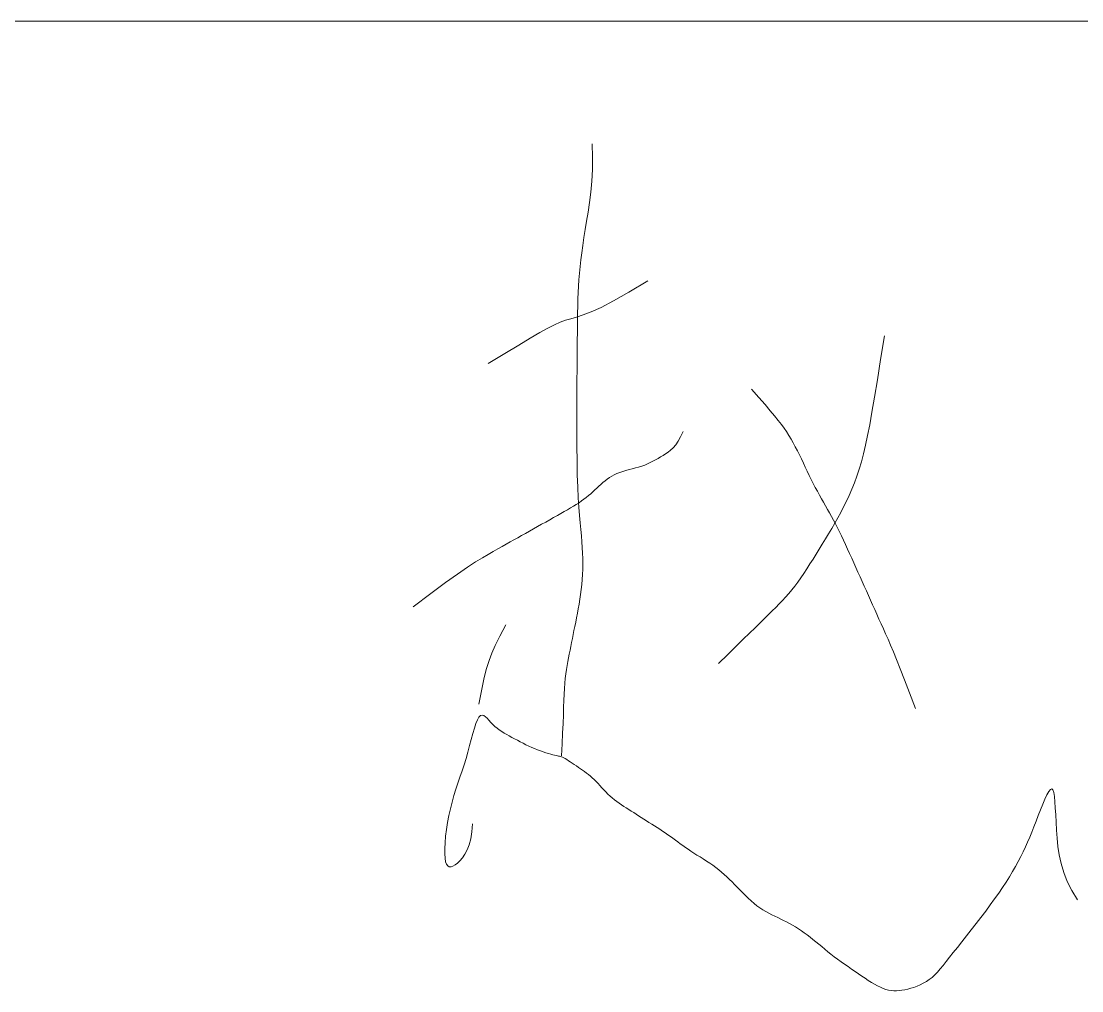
# Model space of a CAD drawing. Header units: millimetres. Extents: x 2 to 599, y 5 to 425.
# Drawn here: x 571.63 to 578.04, y 126.23 to 132.09 of the extents above; entities that cross this region are included whole.
import ezdxf

# ---------------------------------------------------------------- set-up
doc = ezdxf.new("R2010")
doc.units = ezdxf.units.MM
doc.linetypes.add('XKITLINE00', pattern=[0])
doc.layers.add('OtherObjectType', color=1, linetype='Continuous', lineweight=0)

# ---------------------------------------------------------------- blocks, each defined once
blk = doc.blocks.new('*A49')
at = {"layer": 'OtherObjectType', "color": 7, "linetype": 'XKITLINE00', "lineweight": 0}
for p, q in [((540.4, 132.0904), (594.4691, 132.0904)), ((575.0818, 131.3496), (575.0842, 131.2688)), ((575.0842, 131.2688), (575.0832, 131.1932)), ((575.0832, 131.1932), (575.0793, 131.1227)), ((575.0793, 131.1227), (575.0733, 131.0567)), ((575.0733, 131.0567), (575.0656, 130.9949)), ((575.0656, 130.9949), (575.057, 130.937)), ((575.057, 130.937), (575.0481, 130.8824)), ((575.0395, 130.8309), (575.0316, 130.782)), ((575.0481, 130.8824), (575.0395, 130.8309)), ((575.0316, 130.782), (575.0247, 130.7355)), ((575.0186, 130.691), (575.0132, 130.6483)), ((575.0247, 130.7355), (575.0186, 130.691)), ((575.0132, 130.6483), (575.0087, 130.6071)), ((575.0048, 130.567), (575.0016, 130.5279)), ((575.0087, 130.6071), (575.0048, 130.567)), ((575.0016, 130.5279), (574.999, 130.4893)), ((575.3039, 130.4519), (575.4184, 130.5218)), ((574.997, 130.4509), (574.9954, 130.4115)), ((574.999, 130.4893), (574.997, 130.4509)), ((575.2106, 130.3991), (575.3039, 130.4519)), ((574.9954, 130.4115), (574.9943, 130.3697)), ((575.1354, 130.3605), (575.2106, 130.3991)), ((574.9871, 130.3019), (575.0268, 130.3147)), ((574.9934, 130.3244), (574.9928, 130.2741)), ((574.9943, 130.3697), (574.9934, 130.3244)), ((575.0268, 130.3147), (575.0752, 130.3333)), ((575.0752, 130.3333), (575.1354, 130.3605)), ((574.8134, 130.2346), (574.8539, 130.255)), ((574.8539, 130.255), (574.8891, 130.2706)), ((574.8891, 130.2706), (574.9213, 130.2825)), ((574.9213, 130.2825), (574.953, 130.2921)), ((574.953, 130.2921), (574.9871, 130.3019)), ((574.9928, 130.2741), (574.9923, 130.2175)), ((574.7076, 130.1746), (574.7654, 130.2081)), ((574.7654, 130.2081), (574.8134, 130.2346)), ((574.9923, 130.2175), (574.9918, 130.1534)), ((576.8487, 130.1877), (576.8259, 130.0448)), ((574.5532, 130.0819), (574.6376, 130.1329)), ((574.6376, 130.1329), (574.7076, 130.1746)), ((574.9918, 130.1534), (574.9912, 130.0804)), ((574.4521, 130.0204), (574.5532, 130.0819)), ((574.9912, 130.0804), (574.9905, 129.9978)), ((574.9905, 129.9978), (574.9898, 129.9076)), ((576.8259, 130.0448), (576.8061, 129.9221)), ((576.8061, 129.9221), (576.7889, 129.8172)), ((574.9898, 129.9076), (574.9892, 129.8122)), ((576.0461, 129.867), (576.0903, 129.816)), ((574.9892, 129.8122), (574.9889, 129.7143)), ((576.0903, 129.816), (576.1276, 129.7727)), ((576.7889, 129.8172), (576.7737, 129.7277)), ((576.1276, 129.7727), (576.1589, 129.736)), ((576.1589, 129.736), (576.1851, 129.7047)), ((574.9889, 129.7143), (574.9888, 129.6163)), ((576.1851, 129.7047), (576.2072, 129.6776)), ((576.2072, 129.6776), (576.2259, 129.6534)), ((576.7737, 129.7277), (576.76, 129.6511)), ((574.9888, 129.6163), (574.9892, 129.5208)), ((575.6168, 129.5781), (575.6317, 129.6107)), ((576.2259, 129.6534), (576.2422, 129.631)), ((576.2422, 129.631), (576.257, 129.6092)), ((576.257, 129.6092), (576.271, 129.5869)), ((576.76, 129.6511), (576.7472, 129.5852)), ((575.5867, 129.5294), (575.6018, 129.5513)), ((575.6018, 129.5513), (575.6168, 129.5781)), ((576.271, 129.5869), (576.2845, 129.5641)), ((576.2845, 129.5641), (576.2975, 129.5408)), ((576.2975, 129.5408), (576.3101, 129.517)), ((576.7472, 129.5852), (576.7349, 129.5273)), ((574.9892, 129.5208), (574.9903, 129.4303)), ((575.5106, 129.4659), (575.5258, 129.4752)), ((575.5258, 129.4752), (575.5411, 129.4854)), ((575.5411, 129.4854), (575.5563, 129.4973)), ((575.5563, 129.4973), (575.5715, 129.5117)), ((575.5715, 129.5117), (575.5867, 129.5294)), ((576.3101, 129.517), (576.3225, 129.493)), ((576.3225, 129.493), (576.3346, 129.4686)), ((576.7225, 129.4753), (576.7095, 129.427)), ((576.7349, 129.5273), (576.7225, 129.4753)), ((574.9903, 129.4303), (574.992, 129.3473)), ((575.3994, 129.4072), (575.4166, 129.4144)), ((575.4166, 129.4144), (575.4331, 129.4221)), ((575.4331, 129.4221), (575.4492, 129.4302)), ((575.4492, 129.4302), (575.4648, 129.4388)), ((575.4648, 129.4388), (575.4802, 129.4477)), ((575.4802, 129.4477), (575.4955, 129.4567)), ((575.4955, 129.4567), (575.5106, 129.4659)), ((576.3346, 129.4686), (576.3466, 129.444)), ((576.3466, 129.444), (576.3586, 129.4192)), ((576.3586, 129.4192), (576.3706, 129.3944)), ((576.7095, 129.427), (576.6959, 129.3817)), ((574.992, 129.3473), (574.9945, 129.2738)), ((575.1999, 129.3406), (575.215, 129.349)), ((575.215, 129.349), (575.231, 129.3565)), ((575.231, 129.3565), (575.2483, 129.3632)), ((575.2483, 129.3632), (575.2664, 129.3691)), ((575.2664, 129.3691), (575.2853, 129.3744)), ((575.2853, 129.3744), (575.3047, 129.3795)), ((575.3047, 129.3795), (575.3243, 129.3844)), ((575.3243, 129.3844), (575.3438, 129.3895)), ((575.3438, 129.3895), (575.3629, 129.3948)), ((575.3629, 129.3948), (575.3816, 129.4007)), ((575.3816, 129.4007), (575.3994, 129.4072)), ((576.3706, 129.3944), (576.3826, 129.3696)), ((576.3826, 129.3696), (576.3947, 129.3449)), ((576.3947, 129.3449), (576.4068, 129.3204)), ((576.6959, 129.3817), (576.6818, 129.3391)), ((575.123, 129.2789), (575.1351, 129.29)), ((575.1351, 129.29), (575.1472, 129.301)), ((575.1472, 129.301), (575.1596, 129.3116)), ((575.1596, 129.3116), (575.1724, 129.3218)), ((575.1724, 129.3218), (575.1858, 129.3315)), ((575.1858, 129.3315), (575.1999, 129.3406)), ((576.4068, 129.3204), (576.4189, 129.2961)), ((576.4189, 129.2961), (576.4311, 129.2723)), ((576.667, 129.2988), (576.6517, 129.2606)), ((576.6818, 129.3391), (576.667, 129.2988)), ((574.9945, 129.2738), (574.9977, 129.2093)), ((575.0464, 129.2119), (575.06, 129.2229)), ((575.06, 129.2229), (575.0732, 129.2341)), ((575.0732, 129.2341), (575.086, 129.2453)), ((575.086, 129.2453), (575.0986, 129.2565)), ((575.0986, 129.2565), (575.1109, 129.2678)), ((575.1109, 129.2678), (575.123, 129.2789)), ((576.4311, 129.2723), (576.4433, 129.2489)), ((576.4433, 129.2489), (576.4555, 129.2261)), ((576.4555, 129.2261), (576.4677, 129.204)), ((576.6357, 129.224), (576.6193, 129.1887)), ((576.6517, 129.2606), (576.6357, 129.224)), ((574.9515, 129.1479), (574.9692, 129.1585)), ((574.9692, 129.1585), (574.986, 129.169)), ((574.986, 129.169), (575.0022, 129.1796)), ((574.9977, 129.2093), (575.0013, 129.1525)), ((575.0013, 129.1525), (575.0052, 129.1023)), ((575.0022, 129.1796), (575.0175, 129.1902)), ((575.0175, 129.1902), (575.0323, 129.2009)), ((575.0323, 129.2009), (575.0464, 129.2119)), ((576.4677, 129.204), (576.48, 129.1823)), ((576.48, 129.1823), (576.4923, 129.1608)), ((576.4923, 129.1608), (576.5046, 129.1395)), ((576.6023, 129.1545), (576.5848, 129.1209)), ((576.6193, 129.1887), (576.6023, 129.1545)), ((574.8251, 129.0764), (574.8486, 129.0895)), ((574.8486, 129.0895), (574.8713, 129.1022)), ((574.8713, 129.1022), (574.8928, 129.1143)), ((574.8928, 129.1143), (574.9134, 129.1259)), ((574.9134, 129.1259), (574.9329, 129.1371)), ((574.9329, 129.1371), (574.9515, 129.1479)), ((575.0052, 129.1023), (575.0092, 129.0575)), ((576.5046, 129.1395), (576.5169, 129.1181)), ((576.5169, 129.1181), (576.5291, 129.0964)), ((576.5291, 129.0964), (576.5413, 129.0743)), ((576.5669, 129.0879), (576.5486, 129.0555)), ((576.5848, 129.1209), (576.5669, 129.0879)), ((574.7268, 129.0213), (574.7515, 129.0352)), ((574.7515, 129.0352), (574.7763, 129.0491)), ((574.7763, 129.0491), (574.8009, 129.0628)), ((574.8009, 129.0628), (574.8251, 129.0764)), ((575.0092, 129.0575), (575.013, 129.0169)), ((576.53, 129.0235), (576.5113, 128.992)), ((576.5486, 129.0555), (576.53, 129.0235)), ((576.5413, 129.0743), (576.5535, 129.0515)), ((576.5535, 129.0515), (576.5656, 129.0279)), ((576.5656, 129.0279), (576.5777, 129.0035)), ((574.6089, 128.9553), (574.6319, 128.9681)), ((574.6319, 128.9681), (574.6549, 128.981)), ((574.6549, 128.981), (574.6783, 128.9941)), ((574.6783, 128.9941), (574.7023, 129.0076)), ((574.7023, 129.0076), (574.7268, 129.0213)), ((575.013, 129.0169), (575.0166, 128.9795)), ((575.0166, 128.9795), (575.0196, 128.9439)), ((576.4924, 128.9608), (576.4734, 128.9299)), ((576.5113, 128.992), (576.4924, 128.9608)), ((576.5777, 129.0035), (576.5898, 128.9785)), ((576.5898, 128.9785), (576.6019, 128.9528)), ((574.4825, 128.8845), (574.5105, 128.9001)), ((574.5105, 128.9001), (574.5367, 128.9149)), ((574.5367, 128.9149), (574.5616, 128.9288)), ((574.5616, 128.9288), (574.5856, 128.9422)), ((574.5856, 128.9422), (574.6089, 128.9553)), ((575.0196, 128.9439), (575.022, 128.9093)), ((575.022, 128.9093), (575.0237, 128.8754)), ((576.4545, 128.8993), (576.4357, 128.8689)), ((576.4734, 128.9299), (576.4545, 128.8993)), ((576.6019, 128.9528), (576.614, 128.9265)), ((576.614, 128.9265), (576.6262, 128.8997)), ((576.6262, 128.8997), (576.6385, 128.8724)), ((574.377, 128.822), (574.4178, 128.8473)), ((574.4178, 128.8473), (574.4523, 128.8674)), ((574.4523, 128.8674), (574.4825, 128.8845)), ((575.0237, 128.8754), (575.0248, 128.8422)), ((575.0248, 128.8422), (575.0251, 128.8096)), ((576.4171, 128.8389), (576.3985, 128.8093)), ((576.4357, 128.8689), (576.4171, 128.8389)), ((576.6385, 128.8724), (576.6509, 128.8448)), ((576.6509, 128.8448), (576.6634, 128.8168)), ((574.2673, 128.7485), (574.3275, 128.7898)), ((574.3275, 128.7898), (574.377, 128.822)), ((575.0247, 128.7776), (575.0236, 128.7461)), ((575.0251, 128.8096), (575.0247, 128.7776)), ((576.38, 128.7805), (576.3616, 128.7525)), ((576.3985, 128.8093), (576.38, 128.7805)), ((576.6634, 128.8168), (576.6761, 128.7887)), ((576.6761, 128.7887), (576.6888, 128.7603)), ((574.1941, 128.6963), (574.2673, 128.7485)), ((575.0218, 128.7152), (575.0192, 128.6847)), ((575.0236, 128.7461), (575.0218, 128.7152)), ((576.3432, 128.7255), (576.3249, 128.6997)), ((576.3616, 128.7525), (576.3432, 128.7255)), ((576.6888, 128.7603), (576.7015, 128.7318)), ((576.7015, 128.7318), (576.7143, 128.7033)), ((576.7143, 128.7033), (576.7271, 128.6747)), ((574.1057, 128.6311), (574.1941, 128.6963)), ((575.016, 128.6546), (575.0121, 128.6249)), ((575.0192, 128.6847), (575.016, 128.6546)), ((576.2885, 128.6522), (576.2701, 128.6303)), ((576.3067, 128.6752), (576.2885, 128.6522)), ((576.3249, 128.6997), (576.3067, 128.6752)), ((576.7271, 128.6747), (576.7398, 128.6463)), ((576.7398, 128.6463), (576.7525, 128.618)), ((574, 128.5511), (574.1057, 128.6311)), ((575.0077, 128.5958), (575.003, 128.5671)), ((575.0121, 128.6249), (575.0077, 128.5958)), ((576.2323, 128.5885), (576.2125, 128.5679)), ((576.2515, 128.6092), (576.2323, 128.5885)), ((576.2701, 128.6303), (576.2515, 128.6092)), ((576.7525, 128.618), (576.7651, 128.5899)), ((576.7651, 128.5899), (576.7776, 128.5618)), ((574.9927, 128.5114), (574.9874, 128.4843)), ((574.9979, 128.5389), (574.9927, 128.5114)), ((575.003, 128.5671), (574.9979, 128.5389)), ((576.1702, 128.5256), (576.1474, 128.5031)), ((576.1919, 128.5471), (576.1702, 128.5256)), ((576.2125, 128.5679), (576.1919, 128.5471)), ((576.7776, 128.5618), (576.7903, 128.5336)), ((576.7903, 128.5336), (576.803, 128.5052)), ((574.9821, 128.458), (574.9769, 128.4322)), ((574.9874, 128.4843), (574.9821, 128.458)), ((576.0966, 128.4532), (576.0671, 128.4242)), ((576.1231, 128.4792), (576.0966, 128.4532)), ((576.1474, 128.5031), (576.1231, 128.4792)), ((576.803, 128.5052), (576.8159, 128.4764)), ((576.8159, 128.4764), (576.829, 128.4471)), ((576.829, 128.4471), (576.8424, 128.4171)), ((574.5589, 128.4415), (574.5233, 128.3722)), ((574.967, 128.3823), (574.9622, 128.3581)), ((574.9719, 128.407), (574.967, 128.3823)), ((574.9769, 128.4322), (574.9719, 128.407)), ((576.0338, 128.3914), (575.9958, 128.3542)), ((576.0671, 128.4242), (576.0338, 128.3914)), ((576.8424, 128.4171), (576.8562, 128.3862)), ((576.8562, 128.3862), (576.8706, 128.3541)), ((574.5233, 128.3722), (574.4959, 128.3168)), ((574.9575, 128.3343), (574.9528, 128.3108)), ((574.9622, 128.3581), (574.9575, 128.3343)), ((575.9958, 128.3542), (575.9525, 128.3115)), ((576.8706, 128.3541), (576.886, 128.319)), ((576.886, 128.319), (576.9031, 128.2789)), ((574.4748, 128.2697), (574.458, 128.2253)), ((574.4959, 128.3168), (574.4748, 128.2697)), ((574.9437, 128.2647), (574.9392, 128.2418)), ((574.9482, 128.2877), (574.9437, 128.2647)), ((574.9528, 128.3108), (574.9482, 128.2877)), ((575.9028, 128.2628), (575.8461, 128.207)), ((575.9525, 128.3115), (575.9028, 128.2628)), ((576.9031, 128.2789), (576.9226, 128.2321)), ((574.458, 128.2253), (574.4436, 128.178)), ((574.9306, 128.1952), (574.9265, 128.1707)), ((574.9348, 128.2188), (574.9306, 128.1952)), ((574.9392, 128.2418), (574.9348, 128.2188)), ((576.9226, 128.2321), (576.9449, 128.1763)), ((574.4436, 128.178), (574.4297, 128.1221)), ((574.9228, 128.145), (574.9195, 128.1176)), ((574.9265, 128.1707), (574.9228, 128.145)), ((576.9449, 128.1763), (576.9708, 128.1098)), ((574.4297, 128.1221), (574.4145, 128.052)), ((574.9165, 128.0884), (574.914, 128.0568)), ((574.9195, 128.1176), (574.9165, 128.0884)), ((576.9708, 128.1098), (577.001, 128.0305)), ((574.4145, 128.052), (574.396, 127.9622)), ((574.9121, 128.0225), (574.9105, 127.9848)), ((574.914, 128.0568), (574.9121, 128.0225)), ((577.001, 128.0305), (577.0359, 127.9365)), ((574.909, 127.9431), (574.9075, 127.8967)), ((574.9105, 127.9848), (574.909, 127.9431)), ((574.3882, 127.8668), (574.3974, 127.8831)), ((574.3974, 127.8831), (574.4067, 127.8923)), ((574.4067, 127.8923), (574.4161, 127.8952)), ((574.4161, 127.8952), (574.4259, 127.8928)), ((574.4259, 127.8928), (574.4359, 127.8861)), ((574.4359, 127.8861), (574.4464, 127.8764)), ((574.4464, 127.8764), (574.4573, 127.8645)), ((574.9075, 127.8967), (574.9057, 127.8448)), ((574.3605, 127.7839), (574.3699, 127.8161)), ((574.3699, 127.8161), (574.3791, 127.8441)), ((574.3791, 127.8441), (574.3882, 127.8668)), ((574.4573, 127.8645), (574.4687, 127.8516)), ((574.4687, 127.8516), (574.4807, 127.8388)), ((574.4807, 127.8388), (574.4933, 127.8269)), ((574.4933, 127.8269), (574.5066, 127.8159)), ((574.5066, 127.8159), (574.5204, 127.8057)), ((574.5204, 127.8057), (574.5347, 127.7961)), ((574.9057, 127.8448), (574.9034, 127.7868)), ((574.3408, 127.7109), (574.3508, 127.7485)), ((574.3508, 127.7485), (574.3605, 127.7839)), ((574.5347, 127.7961), (574.5496, 127.7871)), ((574.5496, 127.7871), (574.5649, 127.7783)), ((574.5649, 127.7783), (574.5806, 127.7696)), ((574.5806, 127.7696), (574.5967, 127.7609)), ((574.5967, 127.7609), (574.6131, 127.7521)), ((574.6131, 127.7521), (574.6298, 127.7432)), ((574.6298, 127.7432), (574.6468, 127.7343)), ((574.9034, 127.7868), (574.9004, 127.7219)), ((574.3302, 127.6722), (574.3408, 127.7109)), ((574.6468, 127.7343), (574.664, 127.7255)), ((574.664, 127.7255), (574.6813, 127.7168)), ((574.6813, 127.7168), (574.6988, 127.7084)), ((574.6988, 127.7084), (574.7163, 127.7004)), ((574.7163, 127.7004), (574.7339, 127.6928)), ((574.7339, 127.6928), (574.7515, 127.6857)), ((574.7515, 127.6857), (574.7688, 127.6791)), ((574.7688, 127.6791), (574.7856, 127.6731)), ((574.9004, 127.7219), (574.8966, 127.6496)), ((574.3073, 127.5954), (574.3191, 127.6334)), ((574.3191, 127.6334), (574.3302, 127.6722)), ((574.7856, 127.6731), (574.8017, 127.6678)), ((574.8017, 127.6678), (574.8169, 127.663)), ((574.8169, 127.663), (574.831, 127.6589)), ((574.831, 127.6589), (574.8436, 127.6555)), ((574.8436, 127.6555), (574.8547, 127.6528)), ((574.8547, 127.6528), (574.864, 127.6508)), ((574.864, 127.6508), (574.8718, 127.6492)), ((574.8718, 127.6492), (574.8786, 127.6479)), ((574.8786, 127.6479), (574.8847, 127.6467)), ((574.8847, 127.6467), (574.8905, 127.6452)), ((574.8905, 127.6452), (574.8964, 127.6432)), ((574.8964, 127.6432), (574.9028, 127.6406)), ((574.9028, 127.6406), (574.9101, 127.637)), ((574.9101, 127.637), (574.9185, 127.6323)), ((574.9185, 127.6323), (574.9281, 127.6266)), ((574.9281, 127.6266), (574.9385, 127.62)), ((574.9385, 127.62), (574.9497, 127.6127)), ((574.9497, 127.6127), (574.9615, 127.6049)), ((574.2825, 127.5211), (574.295, 127.5581)), ((574.295, 127.5581), (574.3073, 127.5954)), ((574.9615, 127.6049), (574.9737, 127.5967)), ((574.9737, 127.5967), (574.9861, 127.5883)), ((574.9861, 127.5883), (574.9986, 127.5797)), ((574.9986, 127.5797), (575.0109, 127.5713)), ((575.0109, 127.5713), (575.0232, 127.5628)), ((575.0232, 127.5628), (575.0353, 127.5541)), ((575.0353, 127.5541), (575.0473, 127.5453)), ((574.27, 127.4842), (574.2825, 127.5211)), ((575.0473, 127.5453), (575.0592, 127.5361)), ((575.0592, 127.5361), (575.071, 127.5265)), ((575.071, 127.5265), (575.0827, 127.5163)), ((575.0827, 127.5163), (575.0944, 127.5055)), ((575.0944, 127.5055), (575.1059, 127.4939)), ((575.1059, 127.4939), (575.1174, 127.4818)), ((574.2459, 127.409), (574.2577, 127.4469)), ((574.2577, 127.4469), (574.27, 127.4842)), ((575.1174, 127.4818), (575.129, 127.4693)), ((575.129, 127.4693), (575.1407, 127.4565)), ((575.1407, 127.4565), (575.1525, 127.4437)), ((575.1525, 127.4437), (575.1646, 127.4309)), ((575.1646, 127.4309), (575.177, 127.4185)), ((577.8314, 127.4139), (577.8427, 127.4339)), ((577.8427, 127.4339), (577.8527, 127.4465)), ((577.8527, 127.4465), (577.8611, 127.45)), ((577.8611, 127.45), (577.8678, 127.4433)), ((577.8678, 127.4433), (577.8729, 127.4273)), ((577.8729, 127.4273), (577.8768, 127.403)), ((574.2244, 127.3298), (574.2347, 127.37)), ((574.2347, 127.37), (574.2459, 127.409)), ((575.177, 127.4185), (575.1898, 127.4064)), ((575.1898, 127.4064), (575.2029, 127.3949)), ((575.2029, 127.3949), (575.2165, 127.384)), ((575.2165, 127.384), (575.2303, 127.3735)), ((575.2303, 127.3735), (575.2445, 127.3634)), ((575.2445, 127.3634), (575.2589, 127.3535)), ((577.7927, 127.3238), (577.8061, 127.3572)), ((577.8061, 127.3572), (577.8191, 127.3878)), ((577.8191, 127.3878), (577.8314, 127.4139)), ((577.8768, 127.403), (577.8797, 127.3717)), ((577.8797, 127.3717), (577.8822, 127.3346)), ((574.2153, 127.2882), (574.2244, 127.3298)), ((575.2589, 127.3535), (575.2735, 127.3439)), ((575.2735, 127.3439), (575.2882, 127.3344)), ((575.2882, 127.3344), (575.303, 127.325)), ((575.303, 127.325), (575.3178, 127.3156)), ((575.3178, 127.3156), (575.3328, 127.3061)), ((575.3328, 127.3061), (575.3478, 127.2965)), ((575.3478, 127.2965), (575.3629, 127.2869)), ((577.7792, 127.2889), (577.7927, 127.3238)), ((577.8822, 127.3346), (577.8844, 127.2928)), ((577.8844, 127.2928), (577.8867, 127.2475)), ((574.2008, 127.2038), (574.2074, 127.2458)), ((574.2074, 127.2458), (574.2153, 127.2882)), ((574.3579, 127.2379), (574.3546, 127.1902)), ((575.3629, 127.2869), (575.3782, 127.2771)), ((575.3782, 127.2771), (575.3937, 127.2673)), ((575.3937, 127.2673), (575.4094, 127.2573)), ((575.4094, 127.2573), (575.4254, 127.2472)), ((575.4254, 127.2472), (575.4416, 127.2368)), ((575.4416, 127.2368), (575.458, 127.2264)), ((577.753, 127.2208), (577.7659, 127.2541)), ((577.7659, 127.2541), (577.7792, 127.2889)), ((577.8867, 127.2475), (577.8895, 127.2)), ((574.1957, 127.1629), (574.2008, 127.2038)), ((574.3546, 127.1902), (574.3477, 127.1485)), ((575.458, 127.2264), (575.4744, 127.2158)), ((575.4744, 127.2158), (575.4909, 127.2051)), ((575.4909, 127.2051), (575.5073, 127.1943)), ((575.5073, 127.1943), (575.5235, 127.1835)), ((575.5235, 127.1835), (575.5394, 127.1726)), ((575.5394, 127.1726), (575.555, 127.1617)), ((577.7277, 127.1579), (577.7403, 127.1888)), ((577.7403, 127.1888), (577.753, 127.2208)), ((577.8895, 127.2), (577.8931, 127.1512)), ((574.1903, 127.0885), (574.1922, 127.1241)), ((574.1922, 127.1241), (574.1957, 127.1629)), ((574.3379, 127.1123), (574.3257, 127.0813)), ((574.3477, 127.1485), (574.3379, 127.1123)), ((575.555, 127.1617), (575.5702, 127.1508)), ((575.5702, 127.1508), (575.5851, 127.1399)), ((575.5851, 127.1399), (575.5999, 127.129)), ((575.5999, 127.129), (575.6148, 127.118)), ((575.6148, 127.118), (575.63, 127.1069)), ((575.63, 127.1069), (575.6455, 127.0958)), ((577.7019, 127.0983), (577.715, 127.1278)), ((577.715, 127.1278), (577.7277, 127.1579)), ((577.8931, 127.1512), (577.8984, 127.1013)), ((577.8984, 127.1013), (577.9063, 127.0503)), ((574.1903, 127.0569), (574.1903, 127.0885)), ((574.1921, 127.0303), (574.1903, 127.0569)), ((574.312, 127.055), (574.2972, 127.0331)), ((574.3257, 127.0813), (574.312, 127.055)), ((575.6455, 127.0958), (575.6617, 127.0845)), ((575.6617, 127.0845), (575.6787, 127.0731)), ((575.6787, 127.0731), (575.6966, 127.0616)), ((575.6966, 127.0616), (575.7152, 127.0499)), ((575.7152, 127.0499), (575.7343, 127.0381)), ((575.7343, 127.0381), (575.7537, 127.026)), ((577.6585, 127.0104), (577.6738, 127.0399)), ((577.6738, 127.0399), (577.6883, 127.0691)), ((577.6883, 127.0691), (577.7019, 127.0983)), ((577.9063, 127.0503), (577.9177, 126.9982)), ((574.1959, 127.0095), (574.1921, 127.0303)), ((574.2016, 126.9942), (574.1959, 127.0095)), ((574.2089, 126.9842), (574.2016, 126.9942)), ((574.2179, 126.9791), (574.2089, 126.9842)), ((574.2284, 126.9786), (574.2179, 126.9791)), ((574.2402, 126.9822), (574.2284, 126.9786)), ((574.2532, 126.9898), (574.2402, 126.9822)), ((574.2672, 127.0008), (574.2532, 126.9898)), ((574.2821, 127.0152), (574.2672, 127.0008)), ((574.2972, 127.0331), (574.2821, 127.0152)), ((575.7537, 127.026), (575.7731, 127.0136)), ((575.7731, 127.0136), (575.7924, 127.001)), ((575.7924, 127.001), (575.8114, 126.988)), ((575.8114, 126.988), (575.8297, 126.9747)), ((575.8297, 126.9747), (575.8472, 126.9611)), ((577.6242, 126.9497), (577.6419, 126.9803)), ((577.6419, 126.9803), (577.6585, 127.0104)), ((577.9177, 126.9982), (577.9334, 126.945)), ((575.8472, 126.9611), (575.8641, 126.947)), ((575.8641, 126.947), (575.8804, 126.9326)), ((575.8804, 126.9326), (575.8963, 126.9178)), ((575.8963, 126.9178), (575.9121, 126.9027)), ((577.5847, 126.8862), (577.6051, 126.9183)), ((577.6051, 126.9183), (577.6242, 126.9497)), ((577.9334, 126.945), (577.9544, 126.8906)), ((575.9121, 126.9027), (575.9277, 126.8871)), ((575.9277, 126.8871), (575.9434, 126.8712)), ((575.9434, 126.8712), (575.9593, 126.855)), ((575.9593, 126.855), (575.9755, 126.8384)), ((577.5398, 126.8192), (577.563, 126.8531)), ((577.563, 126.8531), (577.5847, 126.8862)), ((577.9544, 126.8906), (577.9816, 126.8351)), ((575.9755, 126.8384), (575.992, 126.8216)), ((575.992, 126.8216), (576.0089, 126.8049)), ((576.0089, 126.8049), (576.026, 126.7885)), ((576.026, 126.7885), (576.0433, 126.7726)), ((577.4889, 126.7481), (577.5151, 126.7842)), ((577.5151, 126.7842), (577.5398, 126.8192)), ((577.9816, 126.8351), (578.0158, 126.7784)), ((576.0433, 126.7726), (576.0608, 126.7574)), ((576.0608, 126.7574), (576.0784, 126.7431)), ((576.0784, 126.7431), (576.0961, 126.73)), ((576.0961, 126.73), (576.1139, 126.7181)), ((576.1139, 126.7181), (576.1318, 126.7074)), ((577.4613, 126.7109), (577.4889, 126.7481)), ((576.1318, 126.7074), (576.1497, 126.6976)), ((576.1497, 126.6976), (576.1676, 126.6885)), ((576.1676, 126.6885), (576.1856, 126.6798)), ((576.1856, 126.6798), (576.2036, 126.6714)), ((576.2036, 126.6714), (576.2216, 126.6629)), ((576.2216, 126.6629), (576.2396, 126.6542)), ((576.2396, 126.6542), (576.2576, 126.6451)), ((577.4032, 126.6351), (577.4325, 126.6731)), ((577.4325, 126.6731), (577.4613, 126.7109)), ((576.2576, 126.6451), (576.2756, 126.6354)), ((576.2756, 126.6354), (576.2935, 126.6253)), ((576.2935, 126.6253), (576.3114, 126.6147)), ((576.3114, 126.6147), (576.3292, 126.6035)), ((576.3292, 126.6035), (576.3469, 126.5919)), ((576.3469, 126.5919), (576.3645, 126.5796)), ((577.3448, 126.5606), (577.3738, 126.5974)), ((577.3738, 126.5974), (577.4032, 126.6351)), ((576.3645, 126.5796), (576.382, 126.5668)), ((576.382, 126.5668), (576.3994, 126.5535)), ((576.3994, 126.5535), (576.4168, 126.5396)), ((576.4168, 126.5396), (576.4342, 126.5253)), ((576.4342, 126.5253), (576.4518, 126.5107)), ((577.2902, 126.4914), (577.3168, 126.5251)), ((577.3168, 126.5251), (577.3448, 126.5606)), ((576.4518, 126.5107), (576.4697, 126.4958)), ((576.4697, 126.4958), (576.4879, 126.4807)), ((576.4879, 126.4807), (576.5066, 126.4655)), ((576.5066, 126.4655), (576.5258, 126.4502)), ((577.2431, 126.4316), (577.2655, 126.4601)), ((577.2655, 126.4601), (577.2902, 126.4914)), ((576.5258, 126.4502), (576.5457, 126.435)), ((576.5457, 126.435), (576.566, 126.4199)), ((576.566, 126.4199), (576.5868, 126.4048)), ((576.5868, 126.4048), (576.6078, 126.3899)), ((577.204, 126.3823), (577.2228, 126.4057)), ((577.2228, 126.4057), (577.2431, 126.4316)), ((576.6078, 126.3899), (576.6289, 126.3751)), ((576.6289, 126.3751), (576.6501, 126.3605)), ((576.6501, 126.3605), (576.6711, 126.3462)), ((576.6711, 126.3462), (576.6918, 126.332)), ((576.6918, 126.332), (576.7122, 126.3182)), ((577.1533, 126.3255), (577.1697, 126.3424)), ((577.1697, 126.3424), (577.1864, 126.3613)), ((577.1864, 126.3613), (577.204, 126.3823)), ((576.7122, 126.3182), (576.7321, 126.3048)), ((576.7321, 126.3048), (576.7516, 126.292)), ((576.7516, 126.292), (576.7706, 126.28)), ((576.7706, 126.28), (576.7892, 126.269)), ((576.7892, 126.269), (576.8072, 126.259)), ((577.0653, 126.2648), (577.084, 126.2742)), ((577.084, 126.2742), (577.1023, 126.2848)), ((577.1023, 126.2848), (577.12, 126.2969)), ((577.12, 126.2969), (577.1369, 126.3103)), ((577.1369, 126.3103), (577.1533, 126.3255)), ((576.8072, 126.259), (576.8248, 126.2503)), ((576.8248, 126.2503), (576.8418, 126.2431)), ((576.8418, 126.2431), (576.8582, 126.2375)), ((576.8582, 126.2375), (576.8743, 126.2333)), ((576.8743, 126.2333), (576.8902, 126.2306)), ((576.8902, 126.2306), (576.906, 126.2292)), ((576.906, 126.2292), (576.9219, 126.2291)), ((576.9219, 126.2291), (576.938, 126.2301)), ((576.938, 126.2301), (576.9547, 126.2321)), ((576.9547, 126.2321), (576.9719, 126.2352)), ((576.9719, 126.2352), (576.9898, 126.2391)), ((576.9898, 126.2391), (577.0084, 126.2439)), ((577.0084, 126.2439), (577.0272, 126.2498)), ((577.0272, 126.2498), (577.0463, 126.2567)), ((577.0463, 126.2567), (577.0653, 126.2648))]:
    blk.add_line(p, q, dxfattribs=at)
blk = doc.blocks.new('*A51')
at = {"layer": 'OtherObjectType', "color": 7, "linetype": 'XKITLINE00', "lineweight": 0}
for p, q in [((540.4, 132.0904), (594.4691, 132.0904)), ((575.0818, 131.3496), (575.0842, 131.2688)), ((575.0842, 131.2688), (575.0832, 131.1932)), ((575.0832, 131.1932), (575.0793, 131.1227)), ((575.0793, 131.1227), (575.0733, 131.0567)), ((575.0733, 131.0567), (575.0656, 130.9949)), ((575.0656, 130.9949), (575.057, 130.937)), ((575.057, 130.937), (575.0481, 130.8824)), ((575.0395, 130.8309), (575.0316, 130.782)), ((575.0481, 130.8824), (575.0395, 130.8309)), ((575.0316, 130.782), (575.0247, 130.7355)), ((575.0186, 130.691), (575.0132, 130.6483)), ((575.0247, 130.7355), (575.0186, 130.691)), ((575.0132, 130.6483), (575.0087, 130.6071)), ((575.0048, 130.567), (575.0016, 130.5279)), ((575.0087, 130.6071), (575.0048, 130.567)), ((575.0016, 130.5279), (574.999, 130.4893)), ((575.3039, 130.4519), (575.4184, 130.5218)), ((574.997, 130.4509), (574.9954, 130.4115)), ((574.999, 130.4893), (574.997, 130.4509)), ((575.2106, 130.3991), (575.3039, 130.4519)), ((574.9954, 130.4115), (574.9943, 130.3697)), ((575.1354, 130.3605), (575.2106, 130.3991)), ((574.9871, 130.3019), (575.0268, 130.3147)), ((574.9934, 130.3244), (574.9928, 130.2741)), ((574.9943, 130.3697), (574.9934, 130.3244)), ((575.0268, 130.3147), (575.0752, 130.3333)), ((575.0752, 130.3333), (575.1354, 130.3605)), ((574.8134, 130.2346), (574.8539, 130.255)), ((574.8539, 130.255), (574.8891, 130.2706)), ((574.8891, 130.2706), (574.9213, 130.2825)), ((574.9213, 130.2825), (574.953, 130.2921)), ((574.953, 130.2921), (574.9871, 130.3019)), ((574.9928, 130.2741), (574.9923, 130.2175)), ((574.7076, 130.1746), (574.7654, 130.2081)), ((574.7654, 130.2081), (574.8134, 130.2346)), ((574.9923, 130.2175), (574.9918, 130.1534)), ((576.8487, 130.1877), (576.8259, 130.0448)), ((574.5532, 130.0819), (574.6376, 130.1329)), ((574.6376, 130.1329), (574.7076, 130.1746)), ((574.9918, 130.1534), (574.9912, 130.0804)), ((574.4521, 130.0204), (574.5532, 130.0819)), ((574.9912, 130.0804), (574.9905, 129.9978)), ((574.9905, 129.9978), (574.9898, 129.9076)), ((576.8259, 130.0448), (576.8061, 129.9221)), ((576.8061, 129.9221), (576.7889, 129.8172)), ((574.9898, 129.9076), (574.9892, 129.8122)), ((576.0461, 129.867), (576.0903, 129.816)), ((574.9892, 129.8122), (574.9889, 129.7143)), ((576.0903, 129.816), (576.1276, 129.7727)), ((576.7889, 129.8172), (576.7737, 129.7277)), ((576.1276, 129.7727), (576.1589, 129.736)), ((576.1589, 129.736), (576.1851, 129.7047)), ((574.9889, 129.7143), (574.9888, 129.6163)), ((576.1851, 129.7047), (576.2072, 129.6776)), ((576.2072, 129.6776), (576.2259, 129.6534)), ((576.7737, 129.7277), (576.76, 129.6511)), ((574.9888, 129.6163), (574.9892, 129.5208)), ((575.6168, 129.5781), (575.6317, 129.6107)), ((576.2259, 129.6534), (576.2422, 129.631)), ((576.2422, 129.631), (576.257, 129.6092)), ((576.257, 129.6092), (576.271, 129.5869)), ((576.76, 129.6511), (576.7472, 129.5852)), ((575.5867, 129.5294), (575.6018, 129.5513)), ((575.6018, 129.5513), (575.6168, 129.5781)), ((576.271, 129.5869), (576.2845, 129.5641)), ((576.2845, 129.5641), (576.2975, 129.5408)), ((576.2975, 129.5408), (576.3101, 129.517)), ((576.7472, 129.5852), (576.7349, 129.5273)), ((574.9892, 129.5208), (574.9903, 129.4303)), ((575.5106, 129.4659), (575.5258, 129.4752)), ((575.5258, 129.4752), (575.5411, 129.4854)), ((575.5411, 129.4854), (575.5563, 129.4973)), ((575.5563, 129.4973), (575.5715, 129.5117)), ((575.5715, 129.5117), (575.5867, 129.5294)), ((576.3101, 129.517), (576.3225, 129.493)), ((576.3225, 129.493), (576.3346, 129.4686)), ((576.7225, 129.4753), (576.7095, 129.427)), ((576.7349, 129.5273), (576.7225, 129.4753)), ((574.9903, 129.4303), (574.992, 129.3473)), ((575.3994, 129.4072), (575.4166, 129.4144)), ((575.4166, 129.4144), (575.4331, 129.4221)), ((575.4331, 129.4221), (575.4492, 129.4302)), ((575.4492, 129.4302), (575.4648, 129.4388)), ((575.4648, 129.4388), (575.4802, 129.4477)), ((575.4802, 129.4477), (575.4955, 129.4567)), ((575.4955, 129.4567), (575.5106, 129.4659)), ((576.3346, 129.4686), (576.3466, 129.444)), ((576.3466, 129.444), (576.3586, 129.4192)), ((576.3586, 129.4192), (576.3706, 129.3944)), ((576.7095, 129.427), (576.6959, 129.3817)), ((574.992, 129.3473), (574.9945, 129.2738)), ((575.1999, 129.3406), (575.215, 129.349)), ((575.215, 129.349), (575.231, 129.3565)), ((575.231, 129.3565), (575.2483, 129.3632)), ((575.2483, 129.3632), (575.2664, 129.3691)), ((575.2664, 129.3691), (575.2853, 129.3744)), ((575.2853, 129.3744), (575.3047, 129.3795)), ((575.3047, 129.3795), (575.3243, 129.3844)), ((575.3243, 129.3844), (575.3438, 129.3895)), ((575.3438, 129.3895), (575.3629, 129.3948)), ((575.3629, 129.3948), (575.3816, 129.4007)), ((575.3816, 129.4007), (575.3994, 129.4072)), ((576.3706, 129.3944), (576.3826, 129.3696)), ((576.3826, 129.3696), (576.3947, 129.3449)), ((576.3947, 129.3449), (576.4068, 129.3204)), ((576.6959, 129.3817), (576.6818, 129.3391)), ((575.123, 129.2789), (575.1351, 129.29)), ((575.1351, 129.29), (575.1472, 129.301)), ((575.1472, 129.301), (575.1596, 129.3116)), ((575.1596, 129.3116), (575.1724, 129.3218)), ((575.1724, 129.3218), (575.1858, 129.3315)), ((575.1858, 129.3315), (575.1999, 129.3406)), ((576.4068, 129.3204), (576.4189, 129.2961)), ((576.4189, 129.2961), (576.4311, 129.2723)), ((576.667, 129.2988), (576.6517, 129.2606)), ((576.6818, 129.3391), (576.667, 129.2988)), ((574.9945, 129.2738), (574.9977, 129.2093)), ((575.0464, 129.2119), (575.06, 129.2229)), ((575.06, 129.2229), (575.0732, 129.2341)), ((575.0732, 129.2341), (575.086, 129.2453)), ((575.086, 129.2453), (575.0986, 129.2565)), ((575.0986, 129.2565), (575.1109, 129.2678)), ((575.1109, 129.2678), (575.123, 129.2789)), ((576.4311, 129.2723), (576.4433, 129.2489)), ((576.4433, 129.2489), (576.4555, 129.2261)), ((576.4555, 129.2261), (576.4677, 129.204)), ((576.6357, 129.224), (576.6193, 129.1887)), ((576.6517, 129.2606), (576.6357, 129.224)), ((574.9515, 129.1479), (574.9692, 129.1585)), ((574.9692, 129.1585), (574.986, 129.169)), ((574.986, 129.169), (575.0022, 129.1796)), ((574.9977, 129.2093), (575.0013, 129.1525)), ((575.0013, 129.1525), (575.0052, 129.1023)), ((575.0022, 129.1796), (575.0175, 129.1902)), ((575.0175, 129.1902), (575.0323, 129.2009)), ((575.0323, 129.2009), (575.0464, 129.2119)), ((576.4677, 129.204), (576.48, 129.1823)), ((576.48, 129.1823), (576.4923, 129.1608)), ((576.4923, 129.1608), (576.5046, 129.1395)), ((576.6023, 129.1545), (576.5848, 129.1209)), ((576.6193, 129.1887), (576.6023, 129.1545)), ((574.8251, 129.0764), (574.8486, 129.0895)), ((574.8486, 129.0895), (574.8713, 129.1022)), ((574.8713, 129.1022), (574.8928, 129.1143)), ((574.8928, 129.1143), (574.9134, 129.1259)), ((574.9134, 129.1259), (574.9329, 129.1371)), ((574.9329, 129.1371), (574.9515, 129.1479)), ((575.0052, 129.1023), (575.0092, 129.0575)), ((576.5046, 129.1395), (576.5169, 129.1181)), ((576.5169, 129.1181), (576.5291, 129.0964)), ((576.5291, 129.0964), (576.5413, 129.0743)), ((576.5669, 129.0879), (576.5486, 129.0555)), ((576.5848, 129.1209), (576.5669, 129.0879)), ((574.7268, 129.0213), (574.7515, 129.0352)), ((574.7515, 129.0352), (574.7763, 129.0491)), ((574.7763, 129.0491), (574.8009, 129.0628)), ((574.8009, 129.0628), (574.8251, 129.0764)), ((575.0092, 129.0575), (575.013, 129.0169)), ((576.53, 129.0235), (576.5113, 128.992)), ((576.5486, 129.0555), (576.53, 129.0235)), ((576.5413, 129.0743), (576.5535, 129.0515)), ((576.5535, 129.0515), (576.5656, 129.0279)), ((576.5656, 129.0279), (576.5777, 129.0035)), ((574.6089, 128.9553), (574.6319, 128.9681)), ((574.6319, 128.9681), (574.6549, 128.981)), ((574.6549, 128.981), (574.6783, 128.9941)), ((574.6783, 128.9941), (574.7023, 129.0076)), ((574.7023, 129.0076), (574.7268, 129.0213)), ((575.013, 129.0169), (575.0166, 128.9795)), ((575.0166, 128.9795), (575.0196, 128.9439)), ((576.4924, 128.9608), (576.4734, 128.9299)), ((576.5113, 128.992), (576.4924, 128.9608)), ((576.5777, 129.0035), (576.5898, 128.9785)), ((576.5898, 128.9785), (576.6019, 128.9528)), ((574.4825, 128.8845), (574.5105, 128.9001)), ((574.5105, 128.9001), (574.5367, 128.9149)), ((574.5367, 128.9149), (574.5616, 128.9288)), ((574.5616, 128.9288), (574.5856, 128.9422)), ((574.5856, 128.9422), (574.6089, 128.9553)), ((575.0196, 128.9439), (575.022, 128.9093)), ((575.022, 128.9093), (575.0237, 128.8754)), ((576.4545, 128.8993), (576.4357, 128.8689)), ((576.4734, 128.9299), (576.4545, 128.8993)), ((576.6019, 128.9528), (576.614, 128.9265)), ((576.614, 128.9265), (576.6262, 128.8997)), ((576.6262, 128.8997), (576.6385, 128.8724)), ((574.377, 128.822), (574.4178, 128.8473)), ((574.4178, 128.8473), (574.4523, 128.8674)), ((574.4523, 128.8674), (574.4825, 128.8845)), ((575.0237, 128.8754), (575.0248, 128.8422)), ((575.0248, 128.8422), (575.0251, 128.8096)), ((576.4171, 128.8389), (576.3985, 128.8093)), ((576.4357, 128.8689), (576.4171, 128.8389)), ((576.6385, 128.8724), (576.6509, 128.8448)), ((576.6509, 128.8448), (576.6634, 128.8168)), ((574.2673, 128.7485), (574.3275, 128.7898)), ((574.3275, 128.7898), (574.377, 128.822)), ((575.0247, 128.7776), (575.0236, 128.7461)), ((575.0251, 128.8096), (575.0247, 128.7776)), ((576.38, 128.7805), (576.3616, 128.7525)), ((576.3985, 128.8093), (576.38, 128.7805)), ((576.6634, 128.8168), (576.6761, 128.7887)), ((576.6761, 128.7887), (576.6888, 128.7603)), ((574.1941, 128.6963), (574.2673, 128.7485)), ((575.0218, 128.7152), (575.0192, 128.6847)), ((575.0236, 128.7461), (575.0218, 128.7152)), ((576.3432, 128.7255), (576.3249, 128.6997)), ((576.3616, 128.7525), (576.3432, 128.7255)), ((576.6888, 128.7603), (576.7015, 128.7318)), ((576.7015, 128.7318), (576.7143, 128.7033)), ((576.7143, 128.7033), (576.7271, 128.6747)), ((574.1057, 128.6311), (574.1941, 128.6963)), ((575.016, 128.6546), (575.0121, 128.6249)), ((575.0192, 128.6847), (575.016, 128.6546)), ((576.2885, 128.6522), (576.2701, 128.6303)), ((576.3067, 128.6752), (576.2885, 128.6522)), ((576.3249, 128.6997), (576.3067, 128.6752)), ((576.7271, 128.6747), (576.7398, 128.6463)), ((576.7398, 128.6463), (576.7525, 128.618)), ((574, 128.5511), (574.1057, 128.6311)), ((575.0077, 128.5958), (575.003, 128.5671)), ((575.0121, 128.6249), (575.0077, 128.5958)), ((576.2323, 128.5885), (576.2125, 128.5679)), ((576.2515, 128.6092), (576.2323, 128.5885)), ((576.2701, 128.6303), (576.2515, 128.6092)), ((576.7525, 128.618), (576.7651, 128.5899)), ((576.7651, 128.5899), (576.7776, 128.5618)), ((574.9927, 128.5114), (574.9874, 128.4843)), ((574.9979, 128.5389), (574.9927, 128.5114)), ((575.003, 128.5671), (574.9979, 128.5389)), ((576.1702, 128.5256), (576.1474, 128.5031)), ((576.1919, 128.5471), (576.1702, 128.5256)), ((576.2125, 128.5679), (576.1919, 128.5471)), ((576.7776, 128.5618), (576.7903, 128.5336)), ((576.7903, 128.5336), (576.803, 128.5052)), ((574.9821, 128.458), (574.9769, 128.4322)), ((574.9874, 128.4843), (574.9821, 128.458)), ((576.0966, 128.4532), (576.0671, 128.4242)), ((576.1231, 128.4792), (576.0966, 128.4532)), ((576.1474, 128.5031), (576.1231, 128.4792)), ((576.803, 128.5052), (576.8159, 128.4764)), ((576.8159, 128.4764), (576.829, 128.4471)), ((576.829, 128.4471), (576.8424, 128.4171)), ((574.5589, 128.4415), (574.5233, 128.3722)), ((574.967, 128.3823), (574.9622, 128.3581)), ((574.9719, 128.407), (574.967, 128.3823)), ((574.9769, 128.4322), (574.9719, 128.407)), ((576.0338, 128.3914), (575.9958, 128.3542)), ((576.0671, 128.4242), (576.0338, 128.3914)), ((576.8424, 128.4171), (576.8562, 128.3862)), ((576.8562, 128.3862), (576.8706, 128.3541)), ((574.5233, 128.3722), (574.4959, 128.3168)), ((574.9575, 128.3343), (574.9528, 128.3108)), ((574.9622, 128.3581), (574.9575, 128.3343)), ((575.9958, 128.3542), (575.9525, 128.3115)), ((576.8706, 128.3541), (576.886, 128.319)), ((576.886, 128.319), (576.9031, 128.2789)), ((574.4748, 128.2697), (574.458, 128.2253)), ((574.4959, 128.3168), (574.4748, 128.2697)), ((574.9437, 128.2647), (574.9392, 128.2418)), ((574.9482, 128.2877), (574.9437, 128.2647)), ((574.9528, 128.3108), (574.9482, 128.2877)), ((575.9028, 128.2628), (575.8461, 128.207)), ((575.9525, 128.3115), (575.9028, 128.2628)), ((576.9031, 128.2789), (576.9226, 128.2321)), ((574.458, 128.2253), (574.4436, 128.178)), ((574.9306, 128.1952), (574.9265, 128.1707)), ((574.9348, 128.2188), (574.9306, 128.1952)), ((574.9392, 128.2418), (574.9348, 128.2188)), ((576.9226, 128.2321), (576.9449, 128.1763)), ((574.4436, 128.178), (574.4297, 128.1221)), ((574.9228, 128.145), (574.9195, 128.1176)), ((574.9265, 128.1707), (574.9228, 128.145)), ((576.9449, 128.1763), (576.9708, 128.1098)), ((574.4297, 128.1221), (574.4145, 128.052)), ((574.9165, 128.0884), (574.914, 128.0568)), ((574.9195, 128.1176), (574.9165, 128.0884)), ((576.9708, 128.1098), (577.001, 128.0305)), ((574.4145, 128.052), (574.396, 127.9622)), ((574.9121, 128.0225), (574.9105, 127.9848)), ((574.914, 128.0568), (574.9121, 128.0225)), ((577.001, 128.0305), (577.0359, 127.9365)), ((574.909, 127.9431), (574.9075, 127.8967)), ((574.9105, 127.9848), (574.909, 127.9431)), ((574.3882, 127.8668), (574.3974, 127.8831)), ((574.3974, 127.8831), (574.4067, 127.8923)), ((574.4067, 127.8923), (574.4161, 127.8952)), ((574.4161, 127.8952), (574.4259, 127.8928)), ((574.4259, 127.8928), (574.4359, 127.8861)), ((574.4359, 127.8861), (574.4464, 127.8764)), ((574.4464, 127.8764), (574.4573, 127.8645)), ((574.9075, 127.8967), (574.9057, 127.8448)), ((574.3605, 127.7839), (574.3699, 127.8161)), ((574.3699, 127.8161), (574.3791, 127.8441)), ((574.3791, 127.8441), (574.3882, 127.8668)), ((574.4573, 127.8645), (574.4687, 127.8516)), ((574.4687, 127.8516), (574.4807, 127.8388)), ((574.4807, 127.8388), (574.4933, 127.8269)), ((574.4933, 127.8269), (574.5066, 127.8159)), ((574.5066, 127.8159), (574.5204, 127.8057)), ((574.5204, 127.8057), (574.5347, 127.7961)), ((574.9057, 127.8448), (574.9034, 127.7868)), ((574.3408, 127.7109), (574.3508, 127.7485)), ((574.3508, 127.7485), (574.3605, 127.7839)), ((574.5347, 127.7961), (574.5496, 127.7871)), ((574.5496, 127.7871), (574.5649, 127.7783)), ((574.5649, 127.7783), (574.5806, 127.7696)), ((574.5806, 127.7696), (574.5967, 127.7609)), ((574.5967, 127.7609), (574.6131, 127.7521)), ((574.6131, 127.7521), (574.6298, 127.7432)), ((574.6298, 127.7432), (574.6468, 127.7343)), ((574.9034, 127.7868), (574.9004, 127.7219)), ((574.3302, 127.6722), (574.3408, 127.7109)), ((574.6468, 127.7343), (574.664, 127.7255)), ((574.664, 127.7255), (574.6813, 127.7168)), ((574.6813, 127.7168), (574.6988, 127.7084)), ((574.6988, 127.7084), (574.7163, 127.7004)), ((574.7163, 127.7004), (574.7339, 127.6928)), ((574.7339, 127.6928), (574.7515, 127.6857)), ((574.7515, 127.6857), (574.7688, 127.6791)), ((574.7688, 127.6791), (574.7856, 127.6731)), ((574.9004, 127.7219), (574.8966, 127.6496)), ((574.3073, 127.5954), (574.3191, 127.6334)), ((574.3191, 127.6334), (574.3302, 127.6722)), ((574.7856, 127.6731), (574.8017, 127.6678)), ((574.8017, 127.6678), (574.8169, 127.663)), ((574.8169, 127.663), (574.831, 127.6589)), ((574.831, 127.6589), (574.8436, 127.6555)), ((574.8436, 127.6555), (574.8547, 127.6528)), ((574.8547, 127.6528), (574.864, 127.6508)), ((574.864, 127.6508), (574.8718, 127.6492)), ((574.8718, 127.6492), (574.8786, 127.6479)), ((574.8786, 127.6479), (574.8847, 127.6467)), ((574.8847, 127.6467), (574.8905, 127.6452)), ((574.8905, 127.6452), (574.8964, 127.6432)), ((574.8964, 127.6432), (574.9028, 127.6406)), ((574.9028, 127.6406), (574.9101, 127.637)), ((574.9101, 127.637), (574.9185, 127.6323)), ((574.9185, 127.6323), (574.9281, 127.6266)), ((574.9281, 127.6266), (574.9385, 127.62)), ((574.9385, 127.62), (574.9497, 127.6127)), ((574.9497, 127.6127), (574.9615, 127.6049)), ((574.2825, 127.5211), (574.295, 127.5581)), ((574.295, 127.5581), (574.3073, 127.5954)), ((574.9615, 127.6049), (574.9737, 127.5967)), ((574.9737, 127.5967), (574.9861, 127.5883)), ((574.9861, 127.5883), (574.9986, 127.5797)), ((574.9986, 127.5797), (575.0109, 127.5713)), ((575.0109, 127.5713), (575.0232, 127.5628)), ((575.0232, 127.5628), (575.0353, 127.5541)), ((575.0353, 127.5541), (575.0473, 127.5453)), ((574.27, 127.4842), (574.2825, 127.5211)), ((575.0473, 127.5453), (575.0592, 127.5361)), ((575.0592, 127.5361), (575.071, 127.5265)), ((575.071, 127.5265), (575.0827, 127.5163)), ((575.0827, 127.5163), (575.0944, 127.5055)), ((575.0944, 127.5055), (575.1059, 127.4939)), ((575.1059, 127.4939), (575.1174, 127.4818)), ((574.2459, 127.409), (574.2577, 127.4469)), ((574.2577, 127.4469), (574.27, 127.4842)), ((575.1174, 127.4818), (575.129, 127.4693)), ((575.129, 127.4693), (575.1407, 127.4565)), ((575.1407, 127.4565), (575.1525, 127.4437)), ((575.1525, 127.4437), (575.1646, 127.4309)), ((575.1646, 127.4309), (575.177, 127.4185)), ((577.8314, 127.4139), (577.8427, 127.4339)), ((577.8427, 127.4339), (577.8527, 127.4465)), ((577.8527, 127.4465), (577.8611, 127.45)), ((577.8611, 127.45), (577.8678, 127.4433)), ((577.8678, 127.4433), (577.8729, 127.4273)), ((577.8729, 127.4273), (577.8768, 127.403)), ((574.2244, 127.3298), (574.2347, 127.37)), ((574.2347, 127.37), (574.2459, 127.409)), ((575.177, 127.4185), (575.1898, 127.4064)), ((575.1898, 127.4064), (575.2029, 127.3949)), ((575.2029, 127.3949), (575.2165, 127.384)), ((575.2165, 127.384), (575.2303, 127.3735)), ((575.2303, 127.3735), (575.2445, 127.3634)), ((575.2445, 127.3634), (575.2589, 127.3535)), ((577.7927, 127.3238), (577.8061, 127.3572)), ((577.8061, 127.3572), (577.8191, 127.3878)), ((577.8191, 127.3878), (577.8314, 127.4139)), ((577.8768, 127.403), (577.8797, 127.3717)), ((577.8797, 127.3717), (577.8822, 127.3346)), ((574.2153, 127.2882), (574.2244, 127.3298)), ((575.2589, 127.3535), (575.2735, 127.3439)), ((575.2735, 127.3439), (575.2882, 127.3344)), ((575.2882, 127.3344), (575.303, 127.325)), ((575.303, 127.325), (575.3178, 127.3156)), ((575.3178, 127.3156), (575.3328, 127.3061)), ((575.3328, 127.3061), (575.3478, 127.2965)), ((575.3478, 127.2965), (575.3629, 127.2869)), ((577.7792, 127.2889), (577.7927, 127.3238)), ((577.8822, 127.3346), (577.8844, 127.2928)), ((577.8844, 127.2928), (577.8867, 127.2475)), ((574.2008, 127.2038), (574.2074, 127.2458)), ((574.2074, 127.2458), (574.2153, 127.2882)), ((574.3579, 127.2379), (574.3546, 127.1902)), ((575.3629, 127.2869), (575.3782, 127.2771)), ((575.3782, 127.2771), (575.3937, 127.2673)), ((575.3937, 127.2673), (575.4094, 127.2573)), ((575.4094, 127.2573), (575.4254, 127.2472)), ((575.4254, 127.2472), (575.4416, 127.2368)), ((575.4416, 127.2368), (575.458, 127.2264)), ((577.753, 127.2208), (577.7659, 127.2541)), ((577.7659, 127.2541), (577.7792, 127.2889)), ((577.8867, 127.2475), (577.8895, 127.2)), ((574.1957, 127.1629), (574.2008, 127.2038)), ((574.3546, 127.1902), (574.3477, 127.1485)), ((575.458, 127.2264), (575.4744, 127.2158)), ((575.4744, 127.2158), (575.4909, 127.2051)), ((575.4909, 127.2051), (575.5073, 127.1943)), ((575.5073, 127.1943), (575.5235, 127.1835)), ((575.5235, 127.1835), (575.5394, 127.1726)), ((575.5394, 127.1726), (575.555, 127.1617)), ((577.7277, 127.1579), (577.7403, 127.1888)), ((577.7403, 127.1888), (577.753, 127.2208)), ((577.8895, 127.2), (577.8931, 127.1512)), ((574.1903, 127.0885), (574.1922, 127.1241)), ((574.1922, 127.1241), (574.1957, 127.1629)), ((574.3379, 127.1123), (574.3257, 127.0813)), ((574.3477, 127.1485), (574.3379, 127.1123)), ((575.555, 127.1617), (575.5702, 127.1508)), ((575.5702, 127.1508), (575.5851, 127.1399)), ((575.5851, 127.1399), (575.5999, 127.129)), ((575.5999, 127.129), (575.6148, 127.118)), ((575.6148, 127.118), (575.63, 127.1069)), ((575.63, 127.1069), (575.6455, 127.0958)), ((577.7019, 127.0983), (577.715, 127.1278)), ((577.715, 127.1278), (577.7277, 127.1579)), ((577.8931, 127.1512), (577.8984, 127.1013)), ((577.8984, 127.1013), (577.9063, 127.0503)), ((574.1903, 127.0569), (574.1903, 127.0885)), ((574.1921, 127.0303), (574.1903, 127.0569)), ((574.312, 127.055), (574.2972, 127.0331)), ((574.3257, 127.0813), (574.312, 127.055)), ((575.6455, 127.0958), (575.6617, 127.0845)), ((575.6617, 127.0845), (575.6787, 127.0731)), ((575.6787, 127.0731), (575.6966, 127.0616)), ((575.6966, 127.0616), (575.7152, 127.0499)), ((575.7152, 127.0499), (575.7343, 127.0381)), ((575.7343, 127.0381), (575.7537, 127.026)), ((577.6585, 127.0104), (577.6738, 127.0399)), ((577.6738, 127.0399), (577.6883, 127.0691)), ((577.6883, 127.0691), (577.7019, 127.0983)), ((577.9063, 127.0503), (577.9177, 126.9982)), ((574.1959, 127.0095), (574.1921, 127.0303)), ((574.2016, 126.9942), (574.1959, 127.0095)), ((574.2089, 126.9842), (574.2016, 126.9942)), ((574.2179, 126.9791), (574.2089, 126.9842)), ((574.2284, 126.9786), (574.2179, 126.9791)), ((574.2402, 126.9822), (574.2284, 126.9786)), ((574.2532, 126.9898), (574.2402, 126.9822)), ((574.2672, 127.0008), (574.2532, 126.9898)), ((574.2821, 127.0152), (574.2672, 127.0008)), ((574.2972, 127.0331), (574.2821, 127.0152)), ((575.7537, 127.026), (575.7731, 127.0136)), ((575.7731, 127.0136), (575.7924, 127.001)), ((575.7924, 127.001), (575.8114, 126.988)), ((575.8114, 126.988), (575.8297, 126.9747)), ((575.8297, 126.9747), (575.8472, 126.9611)), ((577.6242, 126.9497), (577.6419, 126.9803)), ((577.6419, 126.9803), (577.6585, 127.0104)), ((577.9177, 126.9982), (577.9334, 126.945)), ((575.8472, 126.9611), (575.8641, 126.947)), ((575.8641, 126.947), (575.8804, 126.9326)), ((575.8804, 126.9326), (575.8963, 126.9178)), ((575.8963, 126.9178), (575.9121, 126.9027)), ((577.5847, 126.8862), (577.6051, 126.9183)), ((577.6051, 126.9183), (577.6242, 126.9497)), ((577.9334, 126.945), (577.9544, 126.8906)), ((575.9121, 126.9027), (575.9277, 126.8871)), ((575.9277, 126.8871), (575.9434, 126.8712)), ((575.9434, 126.8712), (575.9593, 126.855)), ((575.9593, 126.855), (575.9755, 126.8384)), ((577.5398, 126.8192), (577.563, 126.8531)), ((577.563, 126.8531), (577.5847, 126.8862)), ((577.9544, 126.8906), (577.9816, 126.8351)), ((575.9755, 126.8384), (575.992, 126.8216)), ((575.992, 126.8216), (576.0089, 126.8049)), ((576.0089, 126.8049), (576.026, 126.7885)), ((576.026, 126.7885), (576.0433, 126.7726)), ((577.4889, 126.7481), (577.5151, 126.7842)), ((577.5151, 126.7842), (577.5398, 126.8192)), ((577.9816, 126.8351), (578.0158, 126.7784)), ((576.0433, 126.7726), (576.0608, 126.7574)), ((576.0608, 126.7574), (576.0784, 126.7431)), ((576.0784, 126.7431), (576.0961, 126.73)), ((576.0961, 126.73), (576.1139, 126.7181)), ((576.1139, 126.7181), (576.1318, 126.7074)), ((577.4613, 126.7109), (577.4889, 126.7481)), ((576.1318, 126.7074), (576.1497, 126.6976)), ((576.1497, 126.6976), (576.1676, 126.6885)), ((576.1676, 126.6885), (576.1856, 126.6798)), ((576.1856, 126.6798), (576.2036, 126.6714)), ((576.2036, 126.6714), (576.2216, 126.6629)), ((576.2216, 126.6629), (576.2396, 126.6542)), ((576.2396, 126.6542), (576.2576, 126.6451)), ((577.4032, 126.6351), (577.4325, 126.6731)), ((577.4325, 126.6731), (577.4613, 126.7109)), ((576.2576, 126.6451), (576.2756, 126.6354)), ((576.2756, 126.6354), (576.2935, 126.6253)), ((576.2935, 126.6253), (576.3114, 126.6147)), ((576.3114, 126.6147), (576.3292, 126.6035)), ((576.3292, 126.6035), (576.3469, 126.5919)), ((576.3469, 126.5919), (576.3645, 126.5796)), ((577.3448, 126.5606), (577.3738, 126.5974)), ((577.3738, 126.5974), (577.4032, 126.6351)), ((576.3645, 126.5796), (576.382, 126.5668)), ((576.382, 126.5668), (576.3994, 126.5535)), ((576.3994, 126.5535), (576.4168, 126.5396)), ((576.4168, 126.5396), (576.4342, 126.5253)), ((576.4342, 126.5253), (576.4518, 126.5107)), ((577.2902, 126.4914), (577.3168, 126.5251)), ((577.3168, 126.5251), (577.3448, 126.5606)), ((576.4518, 126.5107), (576.4697, 126.4958)), ((576.4697, 126.4958), (576.4879, 126.4807)), ((576.4879, 126.4807), (576.5066, 126.4655)), ((576.5066, 126.4655), (576.5258, 126.4502)), ((577.2431, 126.4316), (577.2655, 126.4601)), ((577.2655, 126.4601), (577.2902, 126.4914)), ((576.5258, 126.4502), (576.5457, 126.435)), ((576.5457, 126.435), (576.566, 126.4199)), ((576.566, 126.4199), (576.5868, 126.4048)), ((576.5868, 126.4048), (576.6078, 126.3899)), ((577.204, 126.3823), (577.2228, 126.4057)), ((577.2228, 126.4057), (577.2431, 126.4316)), ((576.6078, 126.3899), (576.6289, 126.3751)), ((576.6289, 126.3751), (576.6501, 126.3605)), ((576.6501, 126.3605), (576.6711, 126.3462)), ((576.6711, 126.3462), (576.6918, 126.332)), ((576.6918, 126.332), (576.7122, 126.3182)), ((577.1533, 126.3255), (577.1697, 126.3424)), ((577.1697, 126.3424), (577.1864, 126.3613)), ((577.1864, 126.3613), (577.204, 126.3823)), ((576.7122, 126.3182), (576.7321, 126.3048)), ((576.7321, 126.3048), (576.7516, 126.292)), ((576.7516, 126.292), (576.7706, 126.28)), ((576.7706, 126.28), (576.7892, 126.269)), ((576.7892, 126.269), (576.8072, 126.259)), ((577.0653, 126.2648), (577.084, 126.2742)), ((577.084, 126.2742), (577.1023, 126.2848)), ((577.1023, 126.2848), (577.12, 126.2969)), ((577.12, 126.2969), (577.1369, 126.3103)), ((577.1369, 126.3103), (577.1533, 126.3255)), ((576.8072, 126.259), (576.8248, 126.2503)), ((576.8248, 126.2503), (576.8418, 126.2431)), ((576.8418, 126.2431), (576.8582, 126.2375)), ((576.8582, 126.2375), (576.8743, 126.2333)), ((576.8743, 126.2333), (576.8902, 126.2306)), ((576.8902, 126.2306), (576.906, 126.2292)), ((576.906, 126.2292), (576.9219, 126.2291)), ((576.9219, 126.2291), (576.938, 126.2301)), ((576.938, 126.2301), (576.9547, 126.2321)), ((576.9547, 126.2321), (576.9719, 126.2352)), ((576.9719, 126.2352), (576.9898, 126.2391)), ((576.9898, 126.2391), (577.0084, 126.2439)), ((577.0084, 126.2439), (577.0272, 126.2498)), ((577.0272, 126.2498), (577.0463, 126.2567)), ((577.0463, 126.2567), (577.0653, 126.2648))]:
    blk.add_line(p, q, dxfattribs=at)

msp = doc.modelspace()

# ---------------------------------------------------------------- block references
at = {"lineweight": 0}
for name in ['*A49', '*A51']:
    msp.add_blockref(name, (0, 0), dxfattribs=at)

doc.saveas('drawing.dxf')
